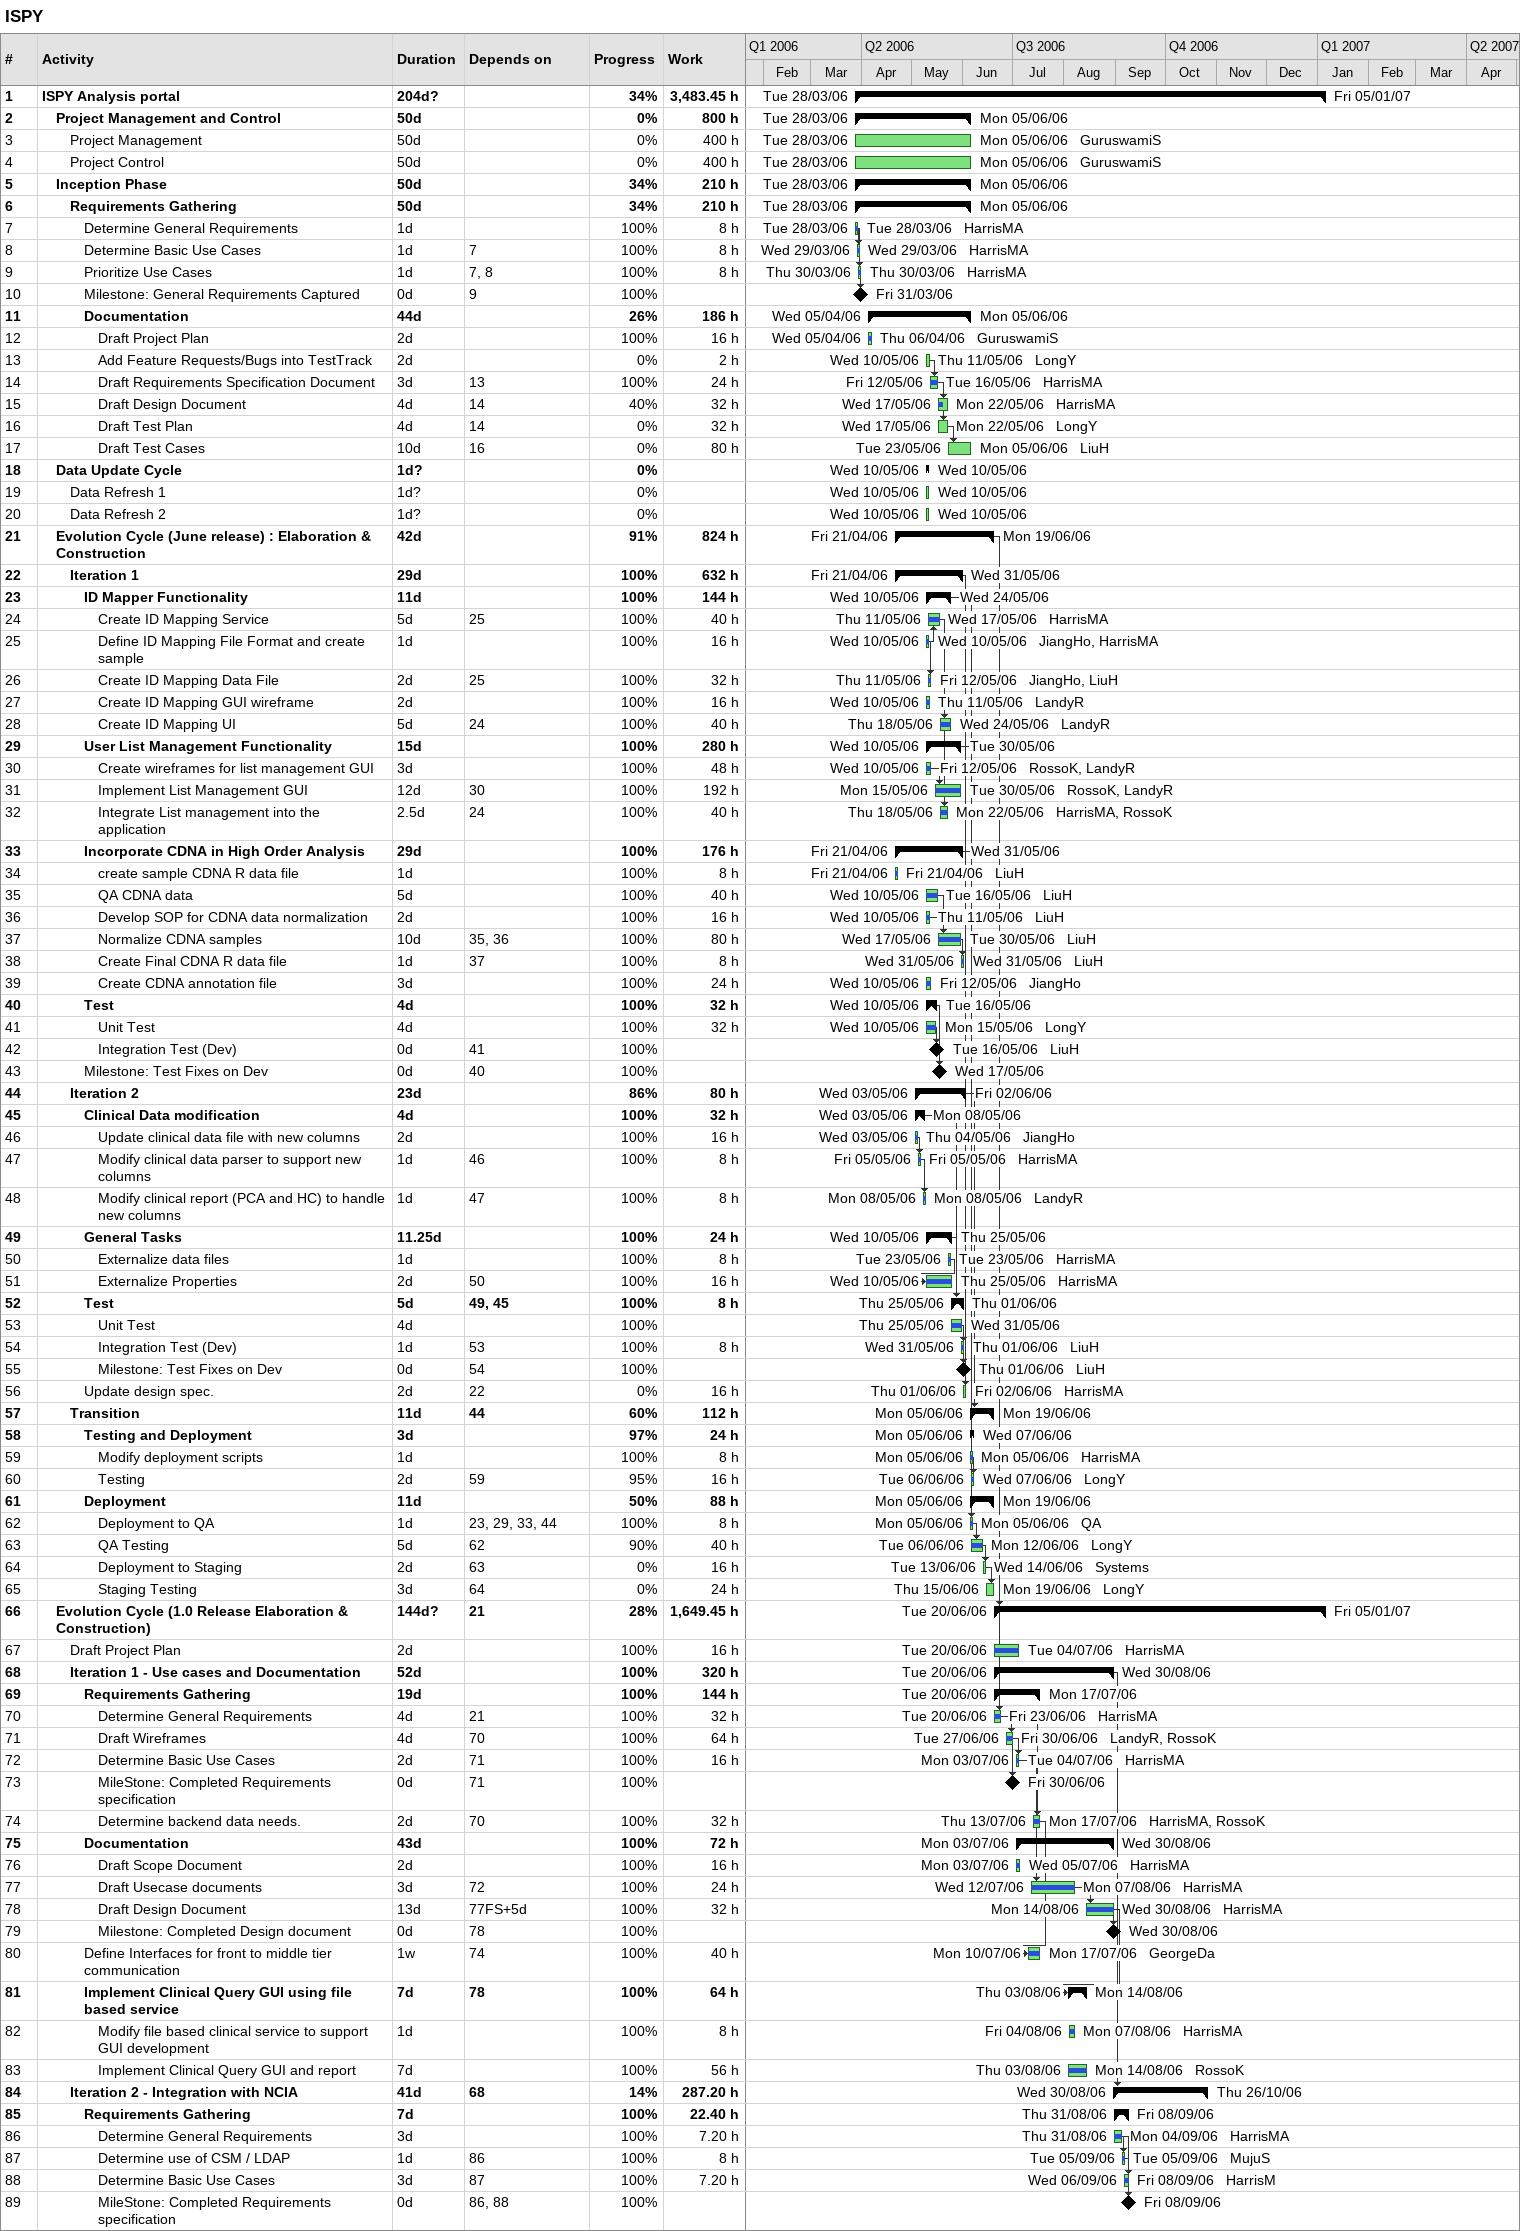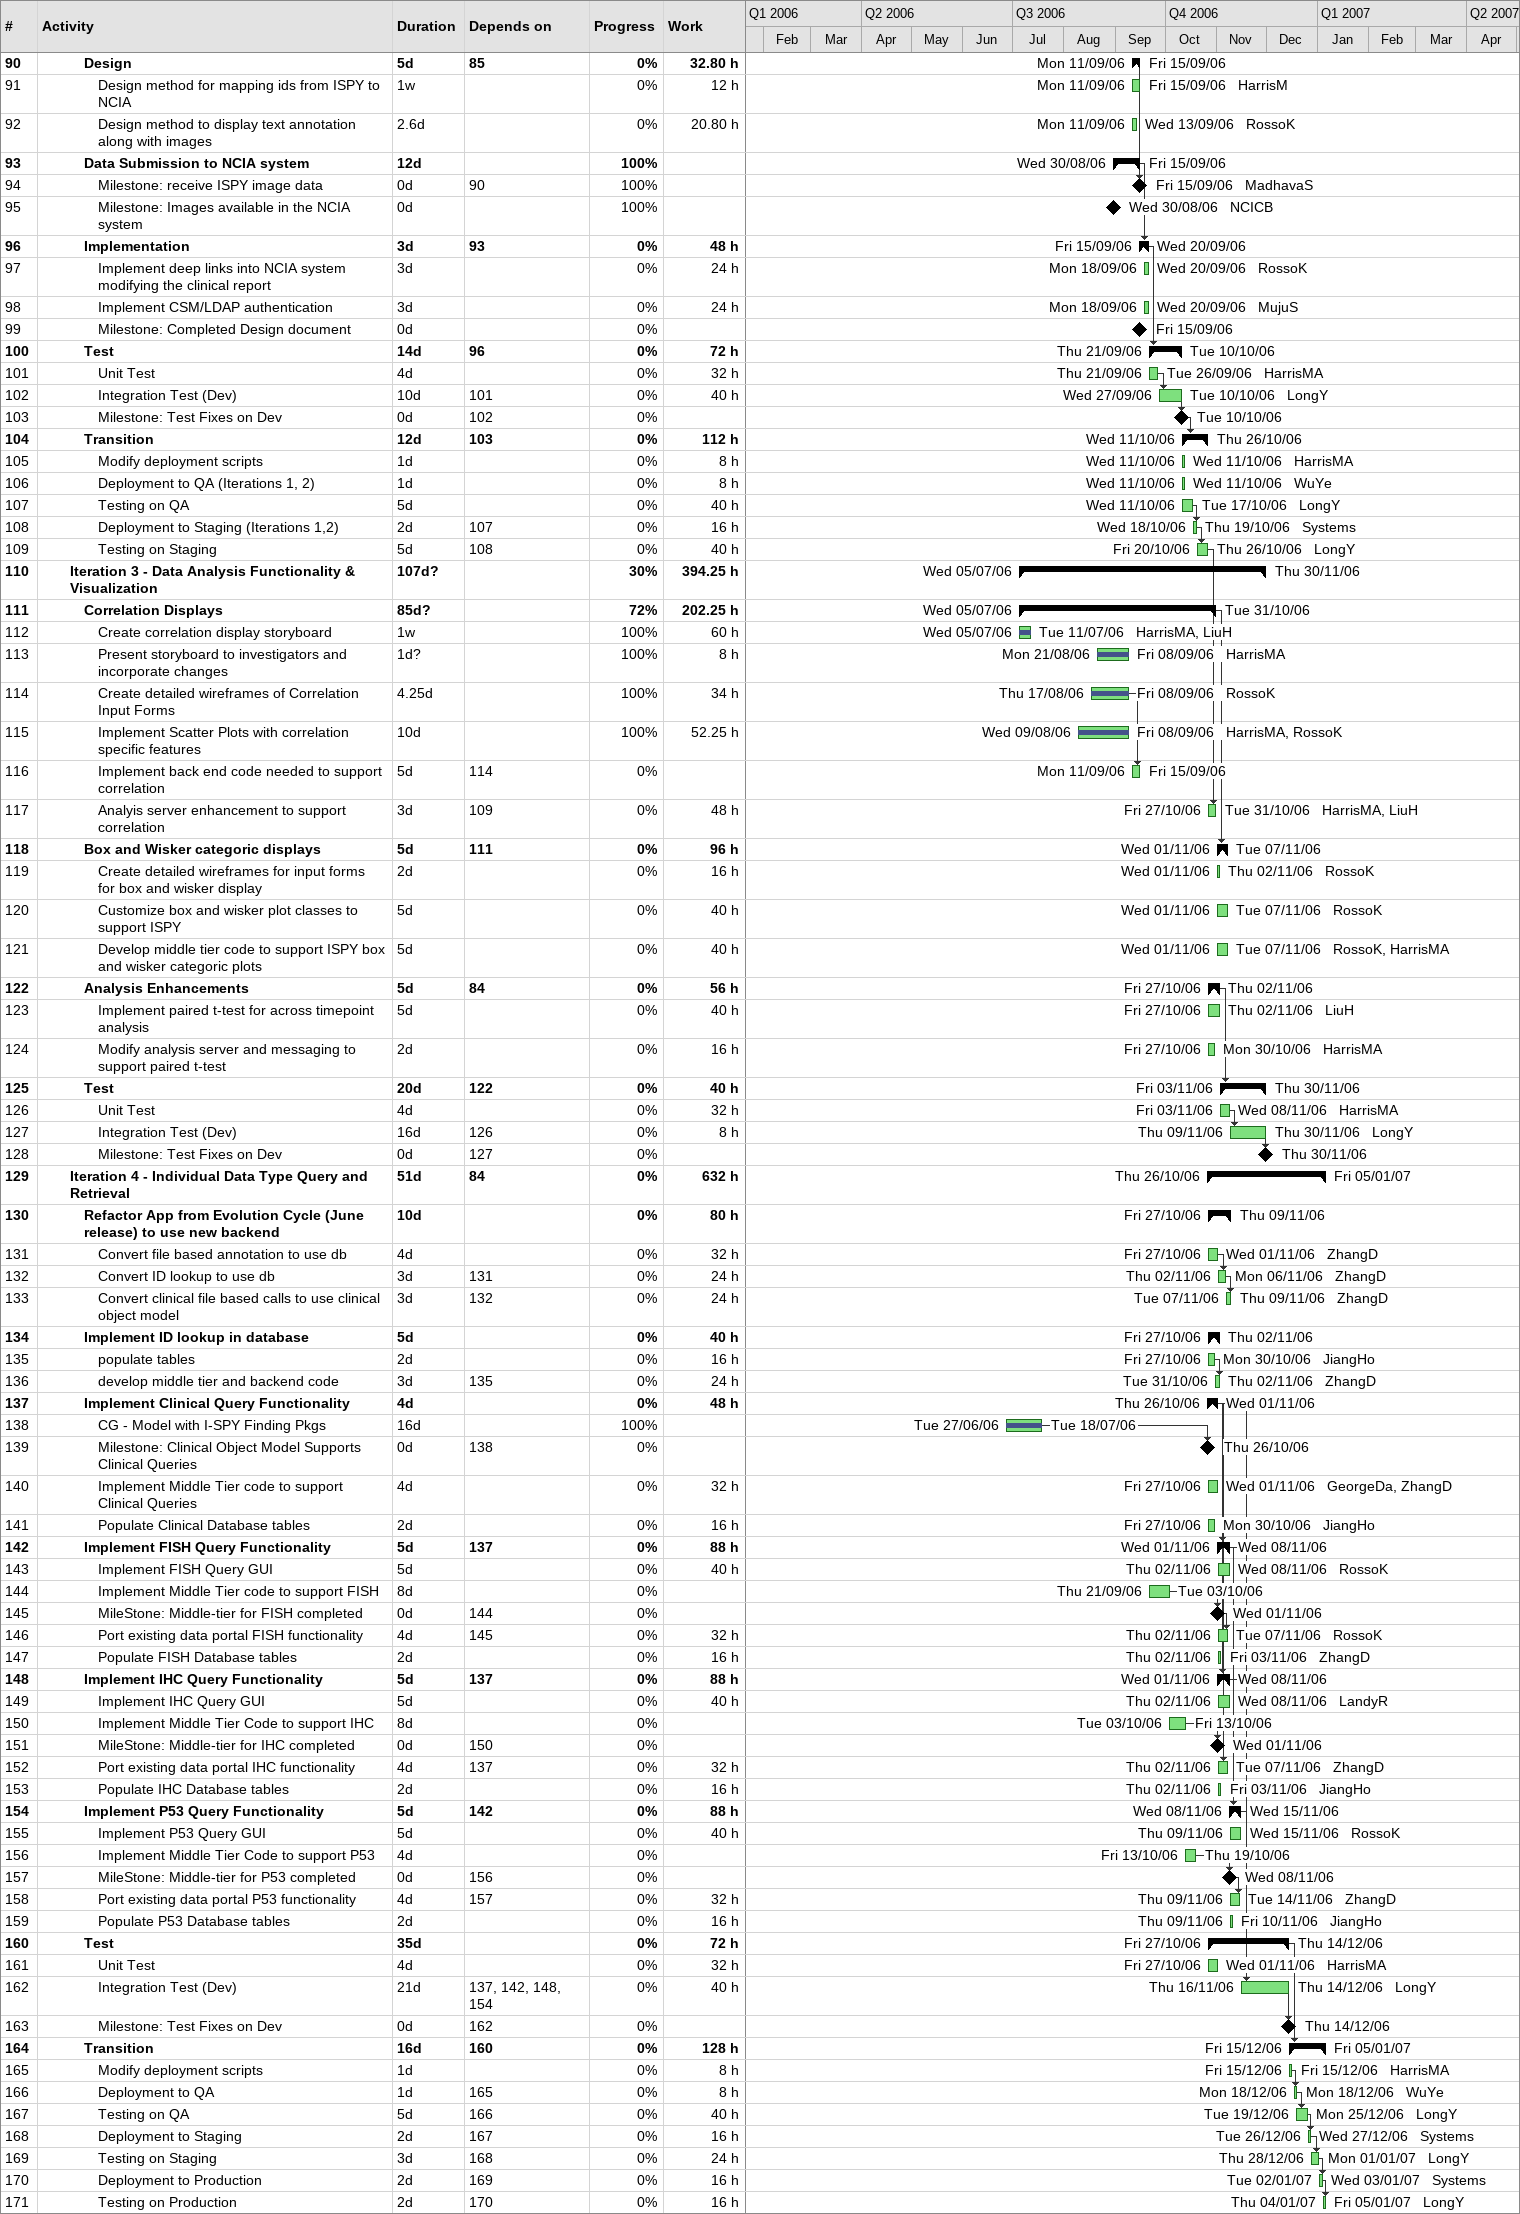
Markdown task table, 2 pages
ISPY

| ID | Level | Task | Duration | Start | Finish | Predecessors | Resources | % complete | Work (h) |
|---|---|---|---|---|---|---|---|---|---|
| 1 | 1 | **ISPY Analysis portal** | 204d? | 2006-03-28 | 2007-01-05 |  |  | 34 | 3483.45 |
| 2 | 2 | **Project Management and Control** | 50d | 2006-03-28 | 2006-06-05 |  |  | 0 | 800 |
| 3 | 3 | Project Management | 50d | 2006-03-28 | 2006-06-05 |  | GuruswamiS | 0 | 400 |
| 4 | 3 | Project Control | 50d | 2006-03-28 | 2006-06-05 |  | GuruswamiS | 0 | 400 |
| 5 | 2 | **Inception Phase** | 50d | 2006-03-28 | 2006-06-05 |  |  | 34 | 210 |
| 6 | 3 | **Requirements Gathering** | 50d | 2006-03-28 | 2006-06-05 |  |  | 34 | 210 |
| 7 | 4 | Determine General Requirements | 1d | 2006-03-28 | 2006-03-28 |  | HarrisMA | 100 | 8 |
| 8 | 4 | Determine Basic Use Cases | 1d | 2006-03-29 | 2006-03-29 | 7 | HarrisMA | 100 | 8 |
| 9 | 4 | Prioritize Use Cases | 1d | 2006-03-30 | 2006-03-30 | 7, 8 | HarrisMA | 100 | 8 |
| 10 | 4 | Milestone: General Requirements Captured | 0d | 2006-03-31 | 2006-03-31 | 9 |  | 100 |  |
| 11 | 4 | **Documentation** | 44d | 2006-04-05 | 2006-06-05 |  |  | 26 | 186 |
| 12 | 5 | Draft Project Plan | 2d | 2006-04-05 | 2006-04-06 |  | GuruswamiS | 100 | 16 |
| 13 | 5 | Add Feature Requests/Bugs into TestTrack | 2d | 2006-05-10 | 2006-05-11 |  | LongY | 0 | 2 |
| 14 | 5 | Draft Requirements Specification Document | 3d | 2006-05-12 | 2006-05-16 | 13 | HarrisMA | 100 | 24 |
| 15 | 5 | Draft Design Document | 4d | 2006-05-17 | 2006-05-22 | 14 | HarrisMA | 40 | 32 |
| 16 | 5 | Draft Test Plan | 4d | 2006-05-17 | 2006-05-22 | 14 | LongY | 0 | 32 |
| 17 | 5 | Draft Test Cases | 10d | 2006-05-23 | 2006-06-05 | 16 | LiuH | 0 | 80 |
| 18 | 2 | **Data Update Cycle** | 1d? | 2006-05-10 | 2006-05-10 |  |  | 0 |  |
| 19 | 3 | Data Refresh 1 | 1d? | 2006-05-10 | 2006-05-10 |  |  | 0 |  |
| 20 | 3 | Data Refresh 2 | 1d? | 2006-05-10 | 2006-05-10 |  |  | 0 |  |
| 21 | 2 | **Evolution Cycle (June release) : Elaboration & Construction** | 42d | 2006-04-21 | 2006-06-19 |  |  | 91 | 824 |
| 22 | 3 | **Iteration 1** | 29d | 2006-04-21 | 2006-05-31 |  |  | 100 | 632 |
| 23 | 4 | **ID Mapper Functionality** | 11d | 2006-05-10 | 2006-05-24 |  |  | 100 | 144 |
| 24 | 5 | Create ID Mapping Service | 5d | 2006-05-11 | 2006-05-17 | 25 | HarrisMA | 100 | 40 |
| 25 | 5 | Define ID Mapping File Format and create sample | 1d | 2006-05-10 | 2006-05-10 |  | JiangHo, HarrisMA | 100 | 16 |
| 26 | 5 | Create ID Mapping Data File | 2d | 2006-05-11 | 2006-05-12 | 25 | JiangHo, LiuH | 100 | 32 |
| 27 | 5 | Create ID Mapping GUI wireframe | 2d | 2006-05-10 | 2006-05-11 |  | LandyR | 100 | 16 |
| 28 | 5 | Create ID Mapping UI | 5d | 2006-05-18 | 2006-05-24 | 24 | LandyR | 100 | 40 |
| 29 | 4 | **User List Management Functionality** | 15d | 2006-05-10 | 2006-05-30 |  |  | 100 | 280 |
| 30 | 5 | Create wireframes for list management GUI | 3d | 2006-05-10 | 2006-05-12 |  | RossoK, LandyR | 100 | 48 |
| 31 | 5 | Implement List Management GUI | 12d | 2006-05-15 | 2006-05-30 | 30 | RossoK, LandyR | 100 | 192 |
| 32 | 5 | Integrate List management into the application | 2.5d | 2006-05-18 | 2006-05-22 | 24 | HarrisMA, RossoK | 100 | 40 |
| 33 | 4 | **Incorporate CDNA in High Order Analysis** | 29d | 2006-04-21 | 2006-05-31 |  |  | 100 | 176 |
| 34 | 5 | create sample CDNA R data file | 1d | 2006-04-21 | 2006-04-21 |  | LiuH | 100 | 8 |
| 35 | 5 | QA CDNA data | 5d | 2006-05-10 | 2006-05-16 |  | LiuH | 100 | 40 |
| 36 | 5 | Develop SOP for CDNA data normalization | 2d | 2006-05-10 | 2006-05-11 |  | LiuH | 100 | 16 |
| 37 | 5 | Normalize CDNA samples | 10d | 2006-05-17 | 2006-05-30 | 35, 36 | LiuH | 100 | 80 |
| 38 | 5 | Create Final CDNA R data file | 1d | 2006-05-31 | 2006-05-31 | 37 | LiuH | 100 | 8 |
| 39 | 5 | Create CDNA annotation file | 3d | 2006-05-10 | 2006-05-12 |  | JiangHo | 100 | 24 |
| 40 | 4 | **Test** | 4d | 2006-05-10 | 2006-05-16 |  |  | 100 | 32 |
| 41 | 5 | Unit Test | 4d | 2006-05-10 | 2006-05-15 |  | LongY | 100 | 32 |
| 42 | 5 | Integration Test (Dev) | 0d | 2006-05-16 | 2006-05-16 | 41 | LiuH | 100 |  |
| 43 | 4 | Milestone: Test Fixes on Dev | 0d | 2006-05-17 | 2006-05-17 | 40 |  | 100 |  |
| 44 | 3 | **Iteration 2** | 23d | 2006-05-03 | 2006-06-02 |  |  | 86 | 80 |
| 45 | 4 | **Clinical Data modification** | 4d | 2006-05-03 | 2006-05-08 |  |  | 100 | 32 |
| 46 | 5 | Update clinical data file with new columns | 2d | 2006-05-03 | 2006-05-04 |  | JiangHo | 100 | 16 |
| 47 | 5 | Modify clinical data parser to support new columns | 1d | 2006-05-05 | 2006-05-05 | 46 | HarrisMA | 100 | 8 |
| 48 | 5 | Modify clinical report (PCA and HC) to handle new columns | 1d | 2006-05-08 | 2006-05-08 | 47 | LandyR | 100 | 8 |
| 49 | 4 | **General Tasks** | 11.25d | 2006-05-10 | 2006-05-25 |  |  | 100 | 24 |
| 50 | 5 | Externalize data files | 1d | 2006-05-23 | 2006-05-23 |  | HarrisMA | 100 | 8 |
| 51 | 5 | Externalize Properties | 2d | 2006-05-10 | 2006-05-25 | 50 | HarrisMA | 100 | 16 |
| 52 | 4 | **Test** | 5d | 2006-05-25 | 2006-06-01 | 49, 45 |  | 100 | 8 |
| 53 | 5 | Unit Test | 4d | 2006-05-25 | 2006-05-31 |  |  | 100 |  |
| 54 | 5 | Integration Test (Dev) | 1d | 2006-05-31 | 2006-06-01 | 53 | LiuH | 100 | 8 |
| 55 | 5 | Milestone: Test Fixes on Dev | 0d | 2006-06-01 | 2006-06-01 | 54 | LiuH | 100 |  |
| 56 | 4 | Update design spec. | 2d | 2006-06-01 | 2006-06-02 | 22 | HarrisMA | 0 | 16 |
| 57 | 3 | **Transition** | 11d | 2006-06-05 | 2006-06-19 | 44 |  | 60 | 112 |
| 58 | 4 | **Testing and Deployment** | 3d | 2006-06-05 | 2006-06-07 |  |  | 97 | 24 |
| 59 | 5 | Modify deployment scripts | 1d | 2006-06-05 | 2006-06-05 |  | HarrisMA | 100 | 8 |
| 60 | 5 | Testing | 2d | 2006-06-06 | 2006-06-07 | 59 | LongY | 95 | 16 |
| 61 | 4 | **Deployment** | 11d | 2006-06-05 | 2006-06-19 |  |  | 50 | 88 |
| 62 | 5 | Deployment to QA | 1d | 2006-06-05 | 2006-06-05 | 23, 29, 33, 44 | QA | 100 | 8 |
| 63 | 5 | QA Testing | 5d | 2006-06-06 | 2006-06-12 | 62 | LongY | 90 | 40 |
| 64 | 5 | Deployment to Staging | 2d | 2006-06-13 | 2006-06-14 | 63 | Systems | 0 | 16 |
| 65 | 5 | Staging Testing | 3d | 2006-06-15 | 2006-06-19 | 64 | LongY | 0 | 24 |
| 66 | 2 | **Evolution Cycle (1.0 Release Elaboration & Construction)** | 144d? | 2006-06-20 | 2007-01-05 | 21 |  | 28 | 1649.45 |
| 67 | 3 | Draft Project Plan | 2d | 2006-06-20 | 2006-07-04 |  | HarrisMA | 100 | 16 |
| 68 | 3 | **Iteration 1 - Use cases and Documentation** | 52d | 2006-06-20 | 2006-08-30 |  |  | 100 | 320 |
| 69 | 4 | **Requirements Gathering** | 19d | 2006-06-20 | 2006-07-17 |  |  | 100 | 144 |
| 70 | 5 | Determine General Requirements | 4d | 2006-06-20 | 2006-06-23 | 21 | HarrisMA | 100 | 32 |
| 71 | 5 | Draft Wireframes | 4d | 2006-06-27 | 2006-06-30 | 70 | LandyR, RossoK | 100 | 64 |
| 72 | 5 | Determine Basic Use Cases | 2d | 2006-07-03 | 2006-07-04 | 71 | HarrisMA | 100 | 16 |
| 73 | 5 | MileStone: Completed Requirements specification | 0d | 2006-06-30 | 2006-06-30 | 71 |  | 100 |  |
| 74 | 5 | Determine backend data needs. | 2d | 2006-07-13 | 2006-07-17 | 70 | HarrisMA, RossoK | 100 | 32 |
| 75 | 4 | **Documentation** | 43d | 2006-07-03 | 2006-08-30 |  |  | 100 | 72 |
| 76 | 5 | Draft Scope Document | 2d | 2006-07-03 | 2006-07-05 |  | HarrisMA | 100 | 16 |
| 77 | 5 | Draft Usecase documents | 3d | 2006-07-12 | 2006-08-07 | 72 | HarrisMA | 100 | 24 |
| 78 | 5 | Draft Design Document | 13d | 2006-08-14 | 2006-08-30 | 77FS+5d | HarrisMA | 100 | 32 |
| 79 | 5 | Milestone: Completed Design document | 0d | 2006-08-30 | 2006-08-30 | 78 |  | 100 |  |
| 80 | 4 | Define Interfaces for front to middle tier communication | 1w | 2006-07-10 | 2006-07-17 | 74 | GeorgeDa | 100 | 40 |
| 81 | 4 | **Implement Clinical Query GUI using file based service** | 7d | 2006-08-03 | 2006-08-14 | 78 |  | 100 | 64 |
| 82 | 5 | Modify file based clinical service to support GUI development | 1d | 2006-08-04 | 2006-08-07 |  | HarrisMA | 100 | 8 |
| 83 | 5 | Implement Clinical Query GUI and report | 7d | 2006-08-03 | 2006-08-14 |  | RossoK | 100 | 56 |
| 84 | 3 | **Iteration 2 - Integration with NCIA** | 41d | 2006-08-30 | 2006-10-26 | 68 |  | 14 | 287.20 |
| 85 | 4 | **Requirements Gathering** | 7d | 2006-08-31 | 2006-09-08 |  |  | 100 | 22.40 |
| 86 | 5 | Determine General Requirements | 3d | 2006-08-31 | 2006-09-04 |  | HarrisMA | 100 | 7.20 |
| 87 | 5 | Determine use of CSM / LDAP | 1d | 2006-09-05 | 2006-09-05 | 86 | MujuS | 100 | 8 |
| 88 | 5 | Determine Basic Use Cases | 3d | 2006-09-06 | 2006-09-08 | 87 | HarrisM | 100 | 7.20 |
| 89 | 5 | MileStone: Completed Requirements specification | 0d | 2006-09-08 | 2006-09-08 | 86, 88 |  | 100 |  |
| 90 | 4 | **Design** | 5d | 2006-09-11 | 2006-09-15 | 85 |  | 0 | 32.80 |
| 91 | 5 | Design method for mapping ids from ISPY to NCIA | 1w | 2006-09-11 | 2006-09-15 |  | HarrisM | 0 | 12 |
| 92 | 5 | Design method to display text annotation along with images | 2.6d | 2006-09-11 | 2006-09-13 |  | RossoK | 0 | 20.80 |
| 93 | 4 | **Data Submission to NCIA system** | 12d | 2006-08-30 | 2006-09-15 |  |  | 100 |  |
| 94 | 5 | Milestone: receive ISPY image data | 0d | 2006-09-15 | 2006-09-15 | 90 | MadhavaS | 100 |  |
| 95 | 5 | Milestone: Images available in the NCIA system | 0d | 2006-08-30 | 2006-08-30 |  | NCICB | 100 |  |
| 96 | 4 | **Implementation** | 3d | 2006-09-15 | 2006-09-20 | 93 |  | 0 | 48 |
| 97 | 5 | Implement deep links into NCIA system modifying the clinical report | 3d | 2006-09-18 | 2006-09-20 |  | RossoK | 0 | 24 |
| 98 | 5 | Implement CSM/LDAP authentication | 3d | 2006-09-18 | 2006-09-20 |  | MujuS | 0 | 24 |
| 99 | 5 | Milestone: Completed Design document | 0d | 2006-09-15 | 2006-09-15 |  |  | 0 |  |
| 100 | 4 | **Test** | 14d | 2006-09-21 | 2006-10-10 | 96 |  | 0 | 72 |
| 101 | 5 | Unit Test | 4d | 2006-09-21 | 2006-09-26 |  | HarrisMA | 0 | 32 |
| 102 | 5 | Integration Test (Dev) | 10d | 2006-09-27 | 2006-10-10 | 101 | LongY | 0 | 40 |
| 103 | 5 | Milestone: Test Fixes on Dev | 0d | 2006-10-10 | 2006-10-10 | 102 |  | 0 |  |
| 104 | 4 | **Transition** | 12d | 2006-10-11 | 2006-10-26 | 103 |  | 0 | 112 |
| 105 | 5 | Modify deployment scripts | 1d | 2006-10-11 | 2006-10-11 |  | HarrisMA | 0 | 8 |
| 106 | 5 | Deployment to QA (Iterations 1, 2) | 1d | 2006-10-11 | 2006-10-11 |  | WuYe | 0 | 8 |
| 107 | 5 | Testing on QA | 5d | 2006-10-11 | 2006-10-17 |  | LongY | 0 | 40 |
| 108 | 5 | Deployment to Staging (Iterations 1,2) | 2d | 2006-10-18 | 2006-10-19 | 107 | Systems | 0 | 16 |
| 109 | 5 | Testing on Staging | 5d | 2006-10-20 | 2006-10-26 | 108 | LongY | 0 | 40 |
| 110 | 3 | **Iteration 3 - Data Analysis Functionality & Visualization** | 107d? | 2006-07-05 | 2006-11-30 |  |  | 30 | 394.25 |
| 111 | 4 | **Correlation Displays** | 85d? | 2006-07-05 | 2006-10-31 |  |  | 72 | 202.25 |
| 112 | 5 | Create correlation display storyboard | 1w | 2006-07-05 | 2006-07-11 |  | HarrisMA, LiuH | 100 | 60 |
| 113 | 5 | Present storyboard to investigators and incorporate changes | 1d? | 2006-08-21 | 2006-09-08 |  | HarrisMA | 100 | 8 |
| 114 | 5 | Create detailed wireframes of Correlation Input Forms | 4.25d | 2006-08-17 | 2006-09-08 |  | RossoK | 100 | 34 |
| 115 | 5 | Implement Scatter Plots with correlation specific features | 10d | 2006-08-09 | 2006-09-08 |  | HarrisMA, RossoK | 100 | 52.25 |
| 116 | 5 | Implement back end code needed to support correlation | 5d | 2006-09-11 | 2006-09-15 | 114 |  | 0 |  |
| 117 | 5 | Analyis server enhancement to support correlation | 3d | 2006-10-27 | 2006-10-31 | 109 | HarrisMA, LiuH | 0 | 48 |
| 118 | 4 | **Box and Wisker categoric displays** | 5d | 2006-11-01 | 2006-11-07 | 111 |  | 0 | 96 |
| 119 | 5 | Create detailed wireframes for input forms for box and wisker display | 2d | 2006-11-01 | 2006-11-02 |  | RossoK | 0 | 16 |
| 120 | 5 | Customize box and wisker plot classes to support ISPY | 5d | 2006-11-01 | 2006-11-07 |  | RossoK | 0 | 40 |
| 121 | 5 | Develop middle tier code to support ISPY box and wisker categoric plots | 5d | 2006-11-01 | 2006-11-07 |  | RossoK, HarrisMA | 0 | 40 |
| 122 | 4 | **Analysis Enhancements** | 5d | 2006-10-27 | 2006-11-02 | 84 |  | 0 | 56 |
| 123 | 5 | Implement paired t-test for across timepoint analysis | 5d | 2006-10-27 | 2006-11-02 |  | LiuH | 0 | 40 |
| 124 | 5 | Modify analysis server and messaging to support paired t-test | 2d | 2006-10-27 | 2006-10-30 |  | HarrisMA | 0 | 16 |
| 125 | 4 | **Test** | 20d | 2006-11-03 | 2006-11-30 | 122 |  | 0 | 40 |
| 126 | 5 | Unit Test | 4d | 2006-11-03 | 2006-11-08 |  | HarrisMA | 0 | 32 |
| 127 | 5 | Integration Test (Dev) | 16d | 2006-11-09 | 2006-11-30 | 126 | LongY | 0 | 8 |
| 128 | 5 | Milestone: Test Fixes on Dev | 0d | 2006-11-30 | 2006-11-30 | 127 |  | 0 |  |
| 129 | 3 | **Iteration 4 - Individual Data Type Query and Retrieval** | 51d | 2006-10-26 | 2007-01-05 | 84 |  | 0 | 632 |
| 130 | 4 | **Refactor App from Evolution Cycle (June release) to use new backend** | 10d | 2006-10-27 | 2006-11-09 |  |  | 0 | 80 |
| 131 | 5 | Convert file based annotation to use db | 4d | 2006-10-27 | 2006-11-01 |  | ZhangD | 0 | 32 |
| 132 | 5 | Convert ID lookup to use db | 3d | 2006-11-02 | 2006-11-06 | 131 | ZhangD | 0 | 24 |
| 133 | 5 | Convert clinical file based calls to use clinical object model | 3d | 2006-11-07 | 2006-11-09 | 132 | ZhangD | 0 | 24 |
| 134 | 4 | **Implement ID lookup in database** | 5d | 2006-10-27 | 2006-11-02 |  |  | 0 | 40 |
| 135 | 5 | populate tables | 2d | 2006-10-27 | 2006-10-30 |  | JiangHo | 0 | 16 |
| 136 | 5 | develop middle tier and backend code | 3d | 2006-10-31 | 2006-11-02 | 135 | ZhangD | 0 | 24 |
| 137 | 4 | **Implement Clinical Query Functionality** | 4d | 2006-10-26 | 2006-11-01 |  |  | 0 | 48 |
| 138 | 5 | CG - Model with I-SPY Finding Pkgs | 16d | 2006-06-27 | 2006-07-18 |  |  | 100 |  |
| 139 | 5 | Milestone: Clinical Object Model Supports Clinical Queries | 0d | 2006-10-26 | 2006-10-26 | 138 |  | 0 |  |
| 140 | 5 | Implement Middle Tier code to support Clinical Queries | 4d | 2006-10-27 | 2006-11-01 |  | GeorgeDa, ZhangD | 0 | 32 |
| 141 | 5 | Populate Clinical Database tables | 2d | 2006-10-27 | 2006-10-30 |  | JiangHo | 0 | 16 |
| 142 | 4 | **Implement FISH Query Functionality** | 5d | 2006-11-01 | 2006-11-08 | 137 |  | 0 | 88 |
| 143 | 5 | Implement FISH Query GUI | 5d | 2006-11-02 | 2006-11-08 |  | RossoK | 0 | 40 |
| 144 | 5 | Implement Middle Tier code to support FISH | 8d | 2006-09-21 | 2006-10-03 |  |  | 0 |  |
| 145 | 5 | MileStone: Middle-tier for FISH completed | 0d | 2006-11-01 | 2006-11-01 | 144 |  | 0 |  |
| 146 | 5 | Port existing data portal FISH functionality | 4d | 2006-11-02 | 2006-11-07 | 145 | RossoK | 0 | 32 |
| 147 | 5 | Populate FISH Database tables | 2d | 2006-11-02 | 2006-11-03 |  | ZhangD | 0 | 16 |
| 148 | 4 | **Implement IHC Query Functionality** | 5d | 2006-11-01 | 2006-11-08 | 137 |  | 0 | 88 |
| 149 | 5 | Implement IHC Query GUI | 5d | 2006-11-02 | 2006-11-08 |  | LandyR | 0 | 40 |
| 150 | 5 | Implement Middle Tier Code to support IHC | 8d | 2006-10-03 | 2006-10-13 |  |  | 0 |  |
| 151 | 5 | MileStone: Middle-tier for IHC completed | 0d | 2006-11-01 | 2006-11-01 | 150 |  | 0 |  |
| 152 | 5 | Port existing data portal IHC functionality | 4d | 2006-11-02 | 2006-11-07 | 137 | ZhangD | 0 | 32 |
| 153 | 5 | Populate IHC Database tables | 2d | 2006-11-02 | 2006-11-03 |  | JiangHo | 0 | 16 |
| 154 | 4 | **Implement P53 Query Functionality** | 5d | 2006-11-08 | 2006-11-15 | 142 |  | 0 | 88 |
| 155 | 5 | Implement P53 Query GUI | 5d | 2006-11-09 | 2006-11-15 |  | RossoK | 0 | 40 |
| 156 | 5 | Implement Middle Tier Code to support P53 | 4d | 2006-10-13 | 2006-10-19 |  |  | 0 |  |
| 157 | 5 | MileStone: Middle-tier for P53 completed | 0d | 2006-11-08 | 2006-11-08 | 156 |  | 0 |  |
| 158 | 5 | Port existing data portal P53 functionality | 4d | 2006-11-09 | 2006-11-14 | 157 | ZhangD | 0 | 32 |
| 159 | 5 | Populate P53 Database tables | 2d | 2006-11-09 | 2006-11-10 |  | JiangHo | 0 | 16 |
| 160 | 4 | **Test** | 35d | 2006-10-27 | 2006-12-14 |  |  | 0 | 72 |
| 161 | 5 | Unit Test | 4d | 2006-10-27 | 2006-11-01 |  | HarrisMA | 0 | 32 |
| 162 | 5 | Integration Test (Dev) | 21d | 2006-11-16 | 2006-12-14 | 137, 142, 148, 154 | LongY | 0 | 40 |
| 163 | 5 | Milestone: Test Fixes on Dev | 0d | 2006-12-14 | 2006-12-14 | 162 |  | 0 |  |
| 164 | 4 | **Transition** | 16d | 2006-12-15 | 2007-01-05 | 160 |  | 0 | 128 |
| 165 | 5 | Modify deployment scripts | 1d | 2006-12-15 | 2006-12-15 |  | HarrisMA | 0 | 8 |
| 166 | 5 | Deployment to QA | 1d | 2006-12-18 | 2006-12-18 | 165 | WuYe | 0 | 8 |
| 167 | 5 | Testing on QA | 5d | 2006-12-19 | 2006-12-25 | 166 | LongY | 0 | 40 |
| 168 | 5 | Deployment to Staging | 2d | 2006-12-26 | 2006-12-27 | 167 | Systems | 0 | 16 |
| 169 | 5 | Testing on Staging | 3d | 2006-12-28 | 2007-01-01 | 168 | LongY | 0 | 24 |
| 170 | 5 | Deployment to Production | 2d | 2007-01-02 | 2007-01-03 | 169 | Systems | 0 | 16 |
| 171 | 5 | Testing on Production | 2d | 2007-01-04 | 2007-01-05 | 170 | LongY | 0 | 16 |
